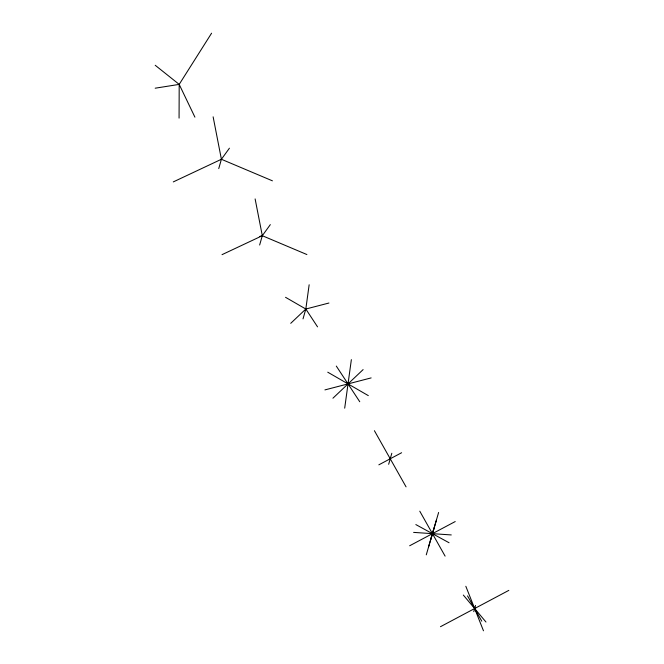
<?xml version="1.0" encoding="UTF-8"?>
<svg xmlns="http://www.w3.org/2000/svg" width="664" height="664" viewBox="0 0 664 664"><rect width="100%" height="100%" fill="white"/><g stroke="black" fill="none" stroke-linecap="round" stroke-linejoin="round"><path stroke-width="1" d="M179.072 118.117L179.197 84.394L211.584 33.2M309.15 284.765L305.822 309.026L303.016 318.869M344.691 408.169L351.364 359.639M218.746 168.598L221.403 159.269L229.429 148.188M259.641 245.024L262.305 235.703L270.331 224.623M388.664 464.302L391.81 453.263M430.87 539.185L434.015 528.137M473.764 611.644L475.532 605.435M426.271 554.847L438.614 512.475M428.496 547.045L436.389 520.277M290.732 323.327L305.822 309.026L328.929 303.025M332.938 398.209L363.117 369.599M378.845 464.833L401.62 452.732M409.663 545.766L455.222 521.555M440.481 626.7L508.815 590.379M173.279 181.911L221.403 159.269L272.431 180.832M222.025 254.661L262.305 235.703L306.892 254.544M259.79 236.442L262.305 235.703L255.125 198.926M324.92 389.901L371.134 377.907M155.185 88.196L179.197 84.394L194.917 117.154M413.614 532.387L451.271 534.935M415.838 524.577L449.055 542.745M285.545 297.306L305.822 309.026L317.541 326.862M327.75 372.189L368.304 395.619M155.218 65.279L179.197 84.394M463.331 595.06L485.973 622.019M336.299 366.072L359.755 401.745M374.405 430.704L406.061 486.861M419.781 511.197L445.104 556.125M467.531 595.907L481.774 621.172M465.829 586.279L483.475 630.8M213.127 116.822L221.403 159.269"/></g></svg>
